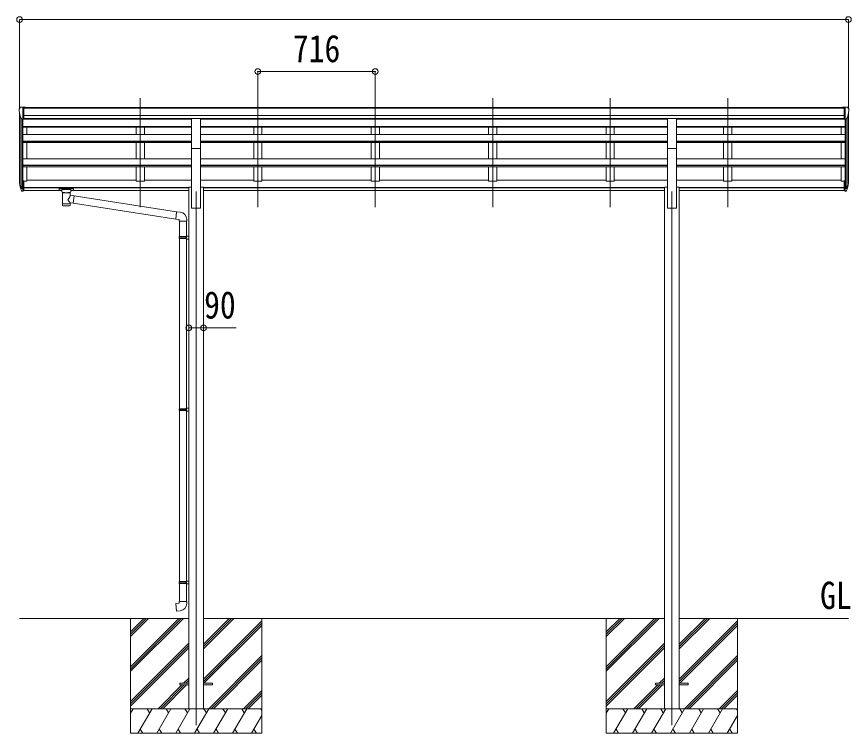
# Model space of a CAD drawing. Units: millimetres at full size, sheet at 1:35. Extents: x -9783 to 9892, y -6828 to 6752.
# Drawn here: x 1116 to 6203, y -4416 to -50 of the extents above; entities that cross this region are included whole.
import ezdxf
from ezdxf.enums import TextEntityAlignment as Align

# ---------------------------------------------------------------- set-up
doc = ezdxf.new("R2010")
doc.units = ezdxf.units.MM
doc.header["$LTSCALE"] = 35
doc.header["$PDMODE"] = 32
doc.header["$PDSIZE"] = 35
for name, color, linetype, lineweight in [('0-0_0', 7, 'Continuous', 9), ('0-1_本体', 4, 'Continuous', 9), ('0-2_部品', 7, 'Continuous', 9), ('0-8_PARTS2', 2, 'Continuous', 9), ('0-A_寸法', 6, 'Continuous', 9)]:
    doc.layers.add(name, color=color, linetype=linetype, lineweight=lineweight)
doc.styles.add('ＭＳ ゴシック', font='')
doc.styles.get('ＭＳ ゴシック').set_extended_font_data('MS Gothic')

msp = doc.modelspace()

# ---------------------------------------------------------------- linework, layer by layer
at = {"layer": '0-0_0'}
for p, q in [((1133.38, -3715.77), (2164.18, -3715.77)), ((1809.38, -3715.77), (1809.38, -4415.77)), ((1809.38, -4009.95), (2103.56, -3715.77)), ((1809.38, -4024.09), (2117.7, -3715.77)), ((1809.38, -4038.23), (2131.84, -3715.77)), ((1809.38, -3826.1), (1919.71, -3715.77)), ((1809.38, -3811.96), (1905.57, -3715.77)), ((1809.38, -3797.82), (1891.42, -3715.77)), ((2254.58, -3715.77), (5064.18, -3715.77)), ((2254.58, -3901.4), (2440.21, -3715.77)), ((2254.58, -3887.26), (2426.07, -3715.77)), ((2254.58, -3873.12), (2411.92, -3715.77)), ((2254.58, -4085.25), (2609.38, -3730.45)), ((2254.58, -4099.39), (2609.38, -3744.59)), ((2256.84, -4111.27), (2609.38, -3758.73)), ((2609.38, -3715.77), (2609.38, -4415.77)), ((4709.38, -3715.77), (4709.38, -4415.77)), ((4709.38, -4009.95), (5003.56, -3715.77)), ((4709.38, -4024.09), (5017.7, -3715.77)), ((4709.38, -4038.23), (5031.84, -3715.77)), ((4709.38, -3826.1), (4819.71, -3715.77)), ((4709.38, -3811.96), (4805.57, -3715.77)), ((4709.38, -3797.82), (4791.42, -3715.77)), ((5154.58, -3715.77), (6185.38, -3715.77)), ((5154.58, -3901.4), (5340.21, -3715.77)), ((5154.58, -3887.26), (5326.07, -3715.77)), ((5154.58, -3873.12), (5311.92, -3715.77)), ((5154.58, -4085.25), (5509.38, -3730.45)), ((5154.58, -4099.39), (5509.38, -3744.59)), ((5156.84, -4111.27), (5509.38, -3758.73)), ((5509.38, -3715.77), (5509.38, -4415.77)), ((1809.38, -4222.08), (2164.18, -3867.28)), ((1809.38, -4236.22), (2164.18, -3881.42)), ((1809.38, -4250.36), (2164.18, -3895.57)), ((4709.38, -4222.08), (5064.18, -3867.28)), ((4709.38, -4236.22), (5064.18, -3881.42)), ((4709.38, -4250.36), (5064.18, -3895.57)), ((2286.19, -4265.77), (2609.38, -3942.58)), ((2300.33, -4265.77), (2609.38, -3956.72)), ((5186.19, -4265.77), (5509.38, -3942.58)), ((5200.33, -4265.77), (5509.38, -3956.72)), ((2314.47, -4265.77), (2609.38, -3970.87)), ((5214.47, -4265.77), (5509.38, -3970.87)), ((1977.82, -4265.77), (2123.32, -4120.27)), ((1991.96, -4265.77), (2137.46, -4120.27)), ((2006.1, -4265.77), (2151.6, -4120.27)), ((2132.32, -4111.27), (2164.18, -4079.41)), ((2146.46, -4111.27), (2164.18, -4093.56)), ((2160.6, -4111.27), (2164.18, -4107.7)), ((4877.82, -4265.77), (5023.32, -4120.27)), ((4891.96, -4265.77), (5037.46, -4120.27)), ((4906.1, -4265.77), (5051.6, -4120.27)), ((5032.32, -4111.27), (5064.18, -4079.41)), ((5046.46, -4111.27), (5064.18, -4093.56)), ((5060.6, -4111.27), (5064.18, -4107.7)), ((2498.32, -4265.77), (2609.38, -4154.71)), ((2512.46, -4265.77), (2609.38, -4168.86)), ((5398.32, -4265.77), (5509.38, -4154.71)), ((5412.46, -4265.77), (5509.38, -4168.86)), ((2526.6, -4265.77), (2609.38, -4183)), ((5426.6, -4265.77), (5509.38, -4183)), ((2609.38, -4265.77), (1809.38, -4265.77)), ((1809.38, -4293.27), (1825.26, -4265.77)), ((1854.12, -4415.77), (1940.73, -4265.77)), ((1925.73, -4291.75), (1910.73, -4265.77)), ((1969.59, -4415.77), (2056.2, -4265.77)), ((2041.2, -4291.75), (2026.19, -4265.77)), ((2085.06, -4415.77), (2171.67, -4265.77)), ((2156.67, -4291.75), (2141.66, -4265.77)), ((2200.53, -4415.77), (2287.14, -4265.77)), ((2272.14, -4291.75), (2257.13, -4265.77)), ((2316, -4415.77), (2402.61, -4265.77)), ((2387.61, -4291.75), (2372.61, -4265.77)), ((2431.47, -4415.77), (2518.08, -4265.77)), ((2488.08, -4265.77), (2503.08, -4291.75)), ((2603.55, -4265.77), (2609.38, -4275.87)), ((5509.38, -4265.77), (4709.38, -4265.77)), ((4709.38, -4293.27), (4725.26, -4265.77)), ((4754.12, -4415.77), (4840.73, -4265.77)), ((4825.73, -4291.75), (4810.73, -4265.77)), ((4869.59, -4415.77), (4956.2, -4265.77)), ((4941.2, -4291.75), (4926.19, -4265.77)), ((4985.06, -4415.77), (5071.67, -4265.77)), ((5056.67, -4291.75), (5041.66, -4265.77)), ((5100.53, -4415.77), (5187.14, -4265.77)), ((5172.14, -4291.75), (5157.13, -4265.77)), ((5216, -4415.77), (5302.61, -4265.77)), ((5287.61, -4291.75), (5272.61, -4265.77)), ((5331.47, -4415.77), (5418.08, -4265.77)), ((5388.08, -4265.77), (5403.08, -4291.75)), ((5503.55, -4265.77), (5509.38, -4275.87)), ((2546.94, -4415.77), (2609.38, -4307.63)), ((5446.94, -4415.77), (5509.38, -4307.63)), ((1809.38, -4415.77), (2609.38, -4415.77)), ((1869.12, -4389.79), (1884.12, -4415.77)), ((1984.59, -4389.79), (1999.59, -4415.77)), ((2100.06, -4389.79), (2115.06, -4415.77)), ((2215.53, -4389.79), (2230.53, -4415.77)), ((2331, -4389.79), (2346, -4415.77)), ((2446.47, -4389.79), (2461.47, -4415.77)), ((2561.94, -4389.79), (2576.94, -4415.77)), ((4709.38, -4415.77), (5509.38, -4415.77)), ((4769.12, -4389.79), (4784.12, -4415.77)), ((4884.59, -4389.79), (4899.59, -4415.77)), ((5000.06, -4389.79), (5015.06, -4415.77)), ((5115.53, -4389.79), (5130.53, -4415.77)), ((5231, -4389.79), (5246, -4415.77)), ((5346.47, -4389.79), (5361.47, -4415.77)), ((5461.94, -4389.79), (5476.94, -4415.77))]:
    msp.add_line(p, q, dxfattribs=at)
at = {"layer": '0-1_本体'}
for p, q in [((1159.88, -602.79), (6158.88, -602.79)), ((1159.88, -608.14), (6158.88, -608.14)), ((1133.38, -1054.91), (1133.38, -639.54)), ((1137.66, -658.34), (1137.66, -1076.91)), ((1159.88, -651.67), (6158.88, -651.67)), ((6181.09, -658.34), (6181.09, -1076.91)), ((6185.38, -1054.91), (6185.38, -639.54)), ((1147.38, -673.7), (1147.38, -1094.91)), ((1153.38, -674.17), (1153.38, -1050.48)), ((2181.88, -674.86), (1153.38, -674.86)), ((1159.88, -669.34), (6158.88, -669.34)), ((2181.88, -671.71), (1159.88, -671.71)), ((1178.38, -671.71), (1178.38, -674.86)), ((1844.38, -674.86), (1844.38, -671.71)), ((1894.38, -674.86), (1894.38, -671.71)), ((2236.88, -671.71), (5081.88, -671.71)), ((2236.88, -674.86), (5081.88, -674.86)), ((2560.38, -674.86), (2560.38, -671.71)), ((2610.38, -674.86), (2610.38, -671.71)), ((3276.38, -674.86), (3276.38, -671.71)), ((3326.38, -674.86), (3326.38, -671.71)), ((3992.38, -674.86), (3992.38, -671.71)), ((4042.38, -674.86), (4042.38, -671.71)), ((4708.38, -674.86), (4708.38, -671.71)), ((4758.38, -674.86), (4758.38, -671.71)), ((5136.88, -671.83), (6158.88, -671.83)), ((5136.88, -674.86), (6165.38, -674.86)), ((5424.38, -674.86), (5424.38, -671.83)), ((5474.38, -674.86), (5474.38, -671.83)), ((6140.38, -671.71), (6140.38, -674.86)), ((6165.38, -674.17), (6165.38, -1050.48)), ((6171.38, -673.7), (6171.38, -1094.91)), ((2181.88, -718.33), (1153.38, -718.33)), ((2181.88, -722.41), (1153.38, -722.41)), ((1178.38, -722.45), (1178.38, -767.44)), ((1844.38, -767.57), (1844.38, -722.41)), ((1894.38, -767.57), (1894.38, -722.41)), ((2236.88, -718.33), (5081.88, -718.33)), ((2236.88, -722.41), (5081.88, -722.41)), ((2560.38, -767.57), (2560.38, -722.41)), ((2610.38, -767.57), (2610.38, -722.41)), ((3276.38, -767.57), (3276.38, -722.41)), ((3326.38, -767.57), (3326.38, -722.41)), ((3992.38, -767.57), (3992.38, -722.41)), ((4042.38, -767.57), (4042.38, -722.41)), ((4708.38, -767.57), (4708.38, -722.41)), ((4758.38, -767.57), (4758.38, -722.41)), ((5136.88, -718.33), (6165.38, -718.33)), ((5136.88, -722.41), (6165.38, -722.41)), ((5424.38, -767.57), (5424.38, -722.41)), ((5474.38, -767.57), (5474.38, -722.41)), ((6140.38, -722.45), (6140.38, -767.44)), ((2181.88, -767.57), (1153.38, -767.57)), ((2181.88, -808.31), (1153.38, -808.31)), ((2181.88, -809.8), (1153.38, -809.8)), ((2181.88, -1215.77), (2181.88, -803.13)), ((2236.88, -767.57), (5081.88, -767.57)), ((2236.88, -1215.77), (2236.88, -803.13)), ((2236.88, -808.31), (5081.88, -808.31)), ((2236.88, -809.8), (5081.88, -809.8)), ((5081.88, -1215.77), (5081.88, -803.13)), ((5136.88, -767.57), (6165.38, -767.57)), ((5136.88, -1215.77), (5136.88, -803.13)), ((5136.88, -808.31), (6165.38, -808.31)), ((5136.88, -809.8), (6165.38, -809.8)), ((2181.88, -816.59), (1153.38, -816.59)), ((1178.38, -816.62), (1178.38, -914.88)), ((1844.38, -914.88), (1844.38, -816.59)), ((1894.38, -914.88), (1894.38, -816.59)), ((2236.88, -816.59), (5081.88, -816.59)), ((2560.38, -914.88), (2560.38, -816.59)), ((2610.38, -914.88), (2610.38, -816.59)), ((3276.38, -914.88), (3276.38, -816.59)), ((3326.38, -914.88), (3326.38, -816.59)), ((3992.38, -914.88), (3992.38, -816.59)), ((4042.38, -914.88), (4042.38, -816.59)), ((4708.38, -914.88), (4708.38, -816.59)), ((4758.38, -914.88), (4758.38, -816.59)), ((5136.88, -816.59), (6165.38, -816.59)), ((5424.38, -914.88), (5424.38, -816.59)), ((5474.38, -914.88), (5474.38, -816.59)), ((6140.38, -816.62), (6140.38, -914.88)), ((2181.98, -914.88), (1153.38, -914.88)), ((2236.78, -914.88), (5081.88, -914.88)), ((5136.88, -914.88), (6165.38, -914.88)), ((2182.04, -954.09), (1153.38, -954.09)), ((2181.96, -955.57), (1153.38, -955.57)), ((2181.98, -965.23), (1153.38, -965.23)), ((1178.38, -965.14), (1178.38, -1051.3)), ((1844.38, -965.23), (1844.38, -1051.3)), ((1894.38, -965.23), (1894.38, -1051.3)), ((2236.71, -954.09), (5081.88, -954.09)), ((2236.78, -965.23), (5081.88, -965.23)), ((2236.8, -955.57), (5081.88, -955.57)), ((2560.38, -965.23), (2560.38, -1051.3)), ((2610.38, -965.23), (2610.38, -1051.3)), ((3276.38, -965.23), (3276.38, -1051.3)), ((3326.38, -965.23), (3326.38, -1051.3)), ((3992.38, -965.23), (3992.38, -1051.3)), ((4042.38, -965.23), (4042.38, -1051.3)), ((4708.38, -965.23), (4708.38, -1051.3)), ((4758.38, -965.23), (4758.38, -1051.3)), ((5136.88, -954.09), (6165.38, -954.09)), ((5136.88, -955.57), (6165.38, -955.57)), ((5136.88, -965.23), (6165.38, -965.23)), ((5424.38, -965.23), (5424.38, -1051.3)), ((5474.38, -965.23), (5474.38, -1051.3)), ((6140.38, -965.14), (6140.38, -1051.3)), ((1159.88, -1051.3), (1178.38, -1051.3)), ((1178.38, -1046.5), (1844.38, -1046.5)), ((1844.38, -1051.3), (1894.38, -1051.3)), ((2182.11, -1046.5), (1894.38, -1046.5)), ((2182.11, -1046.5), (1894.38, -1046.5)), ((2236.64, -1046.5), (2560.38, -1046.5)), ((2560.38, -1051.3), (2610.38, -1051.3)), ((3276.38, -1046.5), (2610.38, -1046.5)), ((3276.38, -1051.3), (3326.38, -1051.3)), ((3992.38, -1046.5), (3326.38, -1046.5)), ((3992.38, -1051.3), (4042.38, -1051.3)), ((4708.38, -1046.5), (4042.38, -1046.5)), ((4708.38, -1051.3), (4758.38, -1051.3)), ((5081.88, -1046.5), (4758.38, -1046.5)), ((5424.38, -1046.5), (5136.88, -1046.5)), ((5424.38, -1051.3), (5474.38, -1051.3)), ((6140.38, -1046.5), (5474.38, -1046.5)), ((6158.88, -1051.3), (6140.38, -1051.3)), ((1159.88, -1090.63), (2164.18, -1090.63)), ((1159.88, -1091.99), (2164.18, -1091.99)), ((1159.88, -1109.37), (1391.38, -1109.37)), ((1445.38, -1109.37), (2164.18, -1109.37)), ((2164.18, -1089.39), (2181.88, -1089.39)), ((2164.18, -1089.39), (2164.18, -4265.77)), ((2236.88, -1089.39), (2254.58, -1089.39)), ((2254.58, -1089.39), (2254.58, -4265.77)), ((2254.58, -1090.81), (5064.05, -1090.81)), ((2254.58, -1092.19), (5064.18, -1092.19)), ((2254.58, -1109.37), (5064.18, -1109.37)), ((5064.18, -1089.39), (5081.88, -1089.39)), ((5064.18, -1089.39), (5064.18, -4265.77)), ((5136.88, -1089.39), (5154.58, -1089.39)), ((5154.58, -1089.39), (5154.58, -4265.77)), ((6158.88, -1092.19), (5154.58, -1092.19)), ((6158.88, -1109.37), (5154.58, -1109.37)), ((6158.88, -1090.81), (5154.71, -1090.81)), ((2181.62, -1215.77), (2236.62, -1215.77)), ((5081.88, -1215.77), (5136.88, -1215.77))]:
    msp.add_line(p, q, dxfattribs=at)
at = {"layer": '0-2_部品'}
for p, q in [((1138.29, -601.76), (1134.22, -607.56)), ((1141.38, -601.19), (1139.05, -601.33)), ((1141.38, -601.19), (1159.88, -601.19)), ((1153.38, -674.17), (1153.38, -601.19)), ((1159.88, -601.19), (1169.88, -601.28)), ((1159.88, -673.17), (1159.88, -601.19)), ((1169.88, -602.79), (1169.88, -601.28)), ((6158.88, -601.19), (6148.88, -601.28)), ((6148.88, -602.79), (6148.88, -601.28)), ((6158.88, -673.17), (6158.88, -601.19)), ((6177.38, -601.19), (6158.88, -601.19)), ((6165.38, -674.17), (6165.38, -601.19)), ((6177.38, -601.19), (6179.71, -601.33)), ((6180.47, -601.76), (6184.53, -607.56)), ((1131.38, -610.56), (1131.38, -611.19)), ((1145.75, -672.36), (1136.48, -656.29)), ((6173, -672.36), (6182.28, -656.29)), ((6187.38, -610.56), (6187.38, -611.19)), ((1153.38, -674.17), (1148.17, -673.85)), ((1159.88, -673.17), (1153.38, -673.17)), ((2181.88, -671.06), (2236.88, -671.06)), ((2181.88, -851.99), (2181.88, -671.06)), ((2236.88, -851.99), (2236.88, -671.06)), ((5081.88, -671.06), (5136.88, -671.06)), ((5081.88, -851.99), (5081.88, -671.06)), ((5136.88, -851.99), (5136.88, -671.06)), ((6158.88, -673.17), (6165.38, -673.17)), ((6165.38, -674.17), (6170.59, -673.85)), ((2181.88, -851.99), (2236.88, -851.99)), ((5081.88, -851.99), (5136.88, -851.99)), ((1153.38, -1050.48), (1153.38, -1112.36)), ((1159.88, -1050.48), (1153.38, -1050.48)), ((1159.88, -1050.48), (1159.88, -1111.54)), ((6158.88, -1050.48), (6158.88, -1111.54)), ((6158.88, -1050.48), (6165.38, -1050.48)), ((6165.38, -1050.48), (6165.38, -1112.36)), ((1135.77, -1076.52), (1145.93, -1095.69)), ((1146.94, -1094.44), (1137.19, -1076.02)), ((1138.36, -1093.37), (1145.93, -1110.86)), ((1153.38, -1095.19), (1148.24, -1095.19)), ((1153.38, -1097.19), (1148.53, -1097.19)), ((1153.38, -1112.36), (1148.53, -1112.36)), ((1159.88, -1088.79), (1153.38, -1088.79)), ((1159.88, -1094.19), (1153.38, -1094.19)), ((1159.88, -1111.54), (1153.38, -1111.54)), ((1374.88, -1097.25), (1374.88, -1108.01)), ((1374.88, -1097.44), (1374.88, -1098.98)), ((1376.88, -1096.59), (1459.88, -1096.59)), ((1376.88, -1098.76), (1459.88, -1098.76)), ((1376.88, -1108.67), (1391.38, -1108.67)), ((1391.38, -1115.48), (1391.38, -1105.21)), ((1445.38, -1115.48), (1445.38, -1105.21)), ((1445.38, -1108.67), (1459.88, -1108.67)), ((1461.88, -1097.25), (1461.88, -1108.01)), ((6158.88, -1088.79), (6165.38, -1088.79)), ((6158.88, -1094.19), (6165.38, -1094.19)), ((6158.88, -1111.54), (6165.38, -1111.54)), ((6165.38, -1095.19), (6170.51, -1095.19)), ((6165.38, -1097.19), (6170.22, -1097.19)), ((6165.38, -1112.36), (6170.22, -1112.36)), ((6171.81, -1094.44), (6181.57, -1076.02)), ((6182.99, -1076.52), (6172.82, -1095.69)), ((6180.4, -1093.37), (6172.82, -1110.86)), ((1395.48, -1119.98), (1395.46, -1200.27)), ((1441.28, -1137.55), (1441.28, -1119.97)), ((1466.5, -1141.46), (1441.28, -1137.55)), ((1466.5, -1141.46), (1459.48, -1186.72)), ((1466.5, -1141.46), (2090.46, -1238.26)), ((1441.29, -1200.27), (1441.28, -1183.65)), ((1441.28, -1183.9), (1459.48, -1186.72)), ((2086.45, -1284.08), (1459.48, -1186.72)), ((2111.3, -1240.08), (2090.46, -1238.26)), ((2106.38, -1295.83), (2152.38, -1295.83)), ((2108.38, -1295.83), (2108.38, -1389.83)), ((2150.38, -1295.83), (2150.38, -1387.27)), ((2152.38, -1295.83), (2152.38, -1284.91)), ((2106.38, -1391.83), (2107.38, -1389.83)), ((2106.38, -1391.83), (2150.38, -1391.83)), ((2106.38, -1391.83), (2106.38, -1399.83)), ((2106.38, -1399.83), (2150.38, -1399.83)), ((2106.38, -1399.83), (2107.38, -1401.83)), ((2107.38, -1389.83), (2150.38, -1389.83)), ((2107.38, -1401.83), (2150.38, -1401.83)), ((2108.38, -1401.83), (2108.38, -2438.02)), ((2145.9, -1391.83), (2145.47, -1389.83)), ((2148.38, -1387.33), (2164.38, -1386.86)), ((2148.38, -1389.33), (2148.38, -1387.33)), ((2148.38, -1389.33), (2150.38, -1389.33)), ((2148.38, -1404.33), (2148.38, -1402.33)), ((2148.38, -1404.33), (2164.38, -1404.8)), ((2150.38, -1404.39), (2150.38, -2435.46)), ((2164.38, -1386.86), (2164.38, -1404.8)), ((2106.38, -2440.02), (2107.38, -2438.02)), ((2106.38, -2440.02), (2150.38, -2440.02)), ((2106.38, -2440.02), (2106.38, -2448.02)), ((2107.38, -2438.02), (2150.38, -2438.02)), ((2145.9, -2440.02), (2145.47, -2438.02)), ((2148.38, -2435.52), (2164.38, -2435.04)), ((2148.38, -2437.52), (2148.38, -2435.52)), ((2148.38, -2437.52), (2150.38, -2437.52)), ((2164.38, -2435.04), (2164.38, -2452.99)), ((2106.38, -2448.02), (2150.38, -2448.02)), ((2106.38, -2448.02), (2107.38, -2450.02)), ((2107.38, -2450.02), (2150.38, -2450.02)), ((2108.38, -2450.02), (2108.38, -3491.18)), ((2148.38, -2452.52), (2148.38, -2450.52)), ((2148.38, -2452.52), (2164.38, -2452.99)), ((2150.38, -2452.57), (2150.38, -3488.62)), ((2106.38, -3493.18), (2107.38, -3491.18)), ((2106.38, -3493.18), (2150.38, -3493.18)), ((2106.38, -3493.18), (2106.38, -3501.18)), ((2106.38, -3501.18), (2150.38, -3501.18)), ((2106.38, -3501.18), (2107.38, -3503.18)), ((2107.38, -3491.18), (2150.38, -3491.18)), ((2107.38, -3503.18), (2150.38, -3503.18)), ((2108.38, -3503.18), (2108.38, -3613.18)), ((2145.9, -3493.18), (2145.47, -3491.18)), ((2148.38, -3488.68), (2164.38, -3488.2)), ((2148.38, -3490.68), (2148.38, -3488.68)), ((2148.38, -3490.68), (2150.38, -3490.68)), ((2148.38, -3505.68), (2148.38, -3503.68)), ((2148.38, -3505.68), (2164.38, -3506.15)), ((2150.38, -3505.73), (2150.38, -3613.18)), ((2164.38, -3488.2), (2164.38, -3506.15)), ((2106.38, -3613.18), (2152.38, -3613.18)), ((2106.38, -3623.18), (2106.38, -3613.18)), ((2152.38, -3613.18), (2152.38, -3624.09))]:
    msp.add_line(p, q, dxfattribs=at)
at = {"layer": '0-2_部品', "color": 4}
for p, q in [((2109.58, -4111.27), (2109.58, -4120.27)), ((2164.38, -4111.27), (2109.58, -4111.27)), ((2164.38, -4120.27), (2109.58, -4120.27)), ((2309.18, -4111.27), (2254.38, -4111.27)), ((5009.58, -4111.27), (5009.58, -4120.27)), ((5064.38, -4111.27), (5009.58, -4111.27)), ((5064.38, -4120.27), (5009.58, -4120.27)), ((5209.18, -4111.27), (5154.38, -4111.27))]:
    msp.add_line(p, q, dxfattribs=at)
at = {"layer": '0-2_部品'}
for points in [[(1374.88, -1097.25), (1374.92, -1097.06), (1375, -1096.92), (1375.1, -1096.82), (1375.2, -1096.76), (1375.32, -1096.72), (1375.61, -1096.66), (1376.1, -1096.61), (1376.64, -1096.59), (1376.88, -1096.59)], [(1374.88, -1108.01), (1374.92, -1108.21), (1375, -1108.34), (1375.1, -1108.44), (1375.2, -1108.5), (1375.32, -1108.54), (1375.61, -1108.6), (1376.1, -1108.65), (1376.64, -1108.67), (1376.88, -1108.67)], [(1391.42, -1115.42), (1391.39, -1115.78), (1391.64, -1116.74), (1392.16, -1117.62), (1392.96, -1118.46), (1394.08, -1119.26), (1395.48, -1119.98)], [(1441.28, -1119.97), (1441.51, -1119.88), (1442.87, -1119.14), (1443.98, -1118.29), (1444.74, -1117.43), (1445.2, -1116.53), (1445.37, -1115.64)], [(1459.88, -1096.59), (1460.23, -1096.59), (1460.76, -1096.62), (1461.21, -1096.67), (1461.51, -1096.74), (1461.68, -1096.84), (1461.8, -1096.98), (1461.87, -1097.16), (1461.88, -1097.25)], [(1459.88, -1108.67), (1460.23, -1108.67), (1460.76, -1108.64), (1461.21, -1108.59), (1461.51, -1108.52), (1461.68, -1108.42), (1461.8, -1108.28), (1461.87, -1108.1), (1461.88, -1108.01)], [(2090.46, -1238.26), (2086.45, -1284.08), (2106.38, -1285.83), (2106.38, -1295.83)], [(2145.9, -1391.83), (2145.9, -1399.83), (2145.47, -1401.83)], [(2148.38, -1402.33), (2150.38, -1402.33), (2150.38, -1389.33)], [(2145.9, -2440.02), (2145.9, -2448.02), (2145.47, -2450.02)], [(2148.38, -2450.52), (2150.38, -2450.52), (2150.38, -2437.52)], [(2145.9, -3493.18), (2145.9, -3501.18), (2145.47, -3503.18)], [(2148.38, -3503.68), (2150.38, -3503.68), (2150.38, -3490.68)], [(2111.3, -3668.92), (2090.46, -3670.74), (2086.45, -3624.92), (2106.38, -3623.18)]]:
    msp.add_lwpolyline(points, dxfattribs=at)
at = {"layer": '0-2_部品', "color": 4}
for points in [[(2309.18, -4111.27), (2309.18, -4120.27), (2254.38, -4120.27)], [(5209.18, -4111.27), (5209.18, -4120.27), (5154.38, -4120.27)]]:
    msp.add_lwpolyline(points, dxfattribs=at)
at = {"layer": '0-2_部品'}
for centre, radius, start, end in [((1134.38, -610.56), 3, 93, 180), ((1139.11, -602.33), 1, 93.5, 145), ((6179.65, -602.33), 1, 35, 86.5), ((6184.38, -610.56), 3, 0, 87), ((1333.38, -611.19), 202, 180, 192.90261), ((5985.38, -611.19), 202, 347.09739, 0), ((1148.35, -670.86), 3, 210, 266.5), ((6170.4, -670.86), 3, 273.5, 330), ((1222.04, -1054.35), 89.07, 174.49576, 194.41188), ((1221.33, -1050.07), 88.05, 177.22392, 197.21071), ((1266.6, -1057.29), 133.22, 183.27987, 195.71302), ((6052.16, -1057.29), 133.22, 344.28698, 356.72013), ((6097.43, -1050.07), 88.05, 342.78929, 2.77608), ((6096.72, -1054.35), 89.07, 345.58812, 5.50424), ((1148.53, -1094.19), 3, 210, 270), ((1148.53, -1109.36), 3, 210, 270), ((1148.24, -1093.69), 1.5, 210, 270), ((6170.22, -1094.19), 3, 270, 330), ((6170.22, -1109.36), 3, 270, 330), ((6170.51, -1093.69), 1.5, 270, 330), ((2107.38, -1284.91), 45, 0, 85), ((2107.38, -3624.09), 45, 275, 0)]:
    msp.add_arc(centre, radius, start, end, dxfattribs=at)
for centre, major_axis, ratio, start_param, end_param in [((1376.88, -1098.98), (2, 0), 0.109601, 1.5707963, 3.1415927), ((1418.38, -1105.21), (27, 0), 0.122176, 6.2831853, 9.424778), ((1429.38, -1115.48), (16, 0), 0.361356, 6.2636979, 6.2831853), ((1459.88, -1098.98), (2, 0), 0.109601, 0, 1.5707963), ((1418.39, -1120.44), (-22.91, 0.42), 0.072511, 0.0008029, 1.5715993), ((1418.39, -1122.06), (-22.91, 0.42), 0.072511, 0.0008029, 1.5715993), ((1418.37, -1120.44), (22.92, 0.42), 0.07247, 4.71158, 6.2823764), ((1418.37, -1122.06), (22.92, 0.42), 0.07247, 4.71158, 6.2823764), ((1418.38, -1164.1), (-22.81, -26.62), 0.234429, 1.6855472, 3.1268519), ((1420.93, -1161.45), (20.32, -22.25), 0.045535, 0.0389954, 1.3075346), ((1418.38, -1200.27), (22.92, 0), 0.101955, 3.1415499, 6.2833984), ((1418.38, -1187.83), (22.91, 0), 0.122865, 3.1415927, 6.2831853)]:
    msp.add_ellipse(centre, major_axis=major_axis, ratio=ratio, start_param=start_param, end_param=end_param, dxfattribs=at)
at = {"layer": '0-8_PARTS2'}
for p, q in [((1869.38, -1209.57), (1869.38, -547.04)), ((2585.38, -1209.57), (2585.38, -547.04)), ((3301.38, -1209.57), (3301.38, -547.04)), ((4017.38, -1209.57), (4017.38, -547.04)), ((4733.38, -1209.57), (4733.38, -547.04)), ((5449.38, -1209.57), (5449.38, -547.04)), ((2209.38, -1115.77), (2209.38, -4365.77)), ((5109.38, -1115.77), (5109.38, -4365.77))]:
    msp.add_line(p, q, dxfattribs=at)
at = {"layer": '0-A_寸法'}
for p, q in [((1133.38, -67.41), (1133.38, -613.03)), ((1133.38, -67.41), (6185.38, -67.41)), ((6185.38, -67.41), (6185.38, -613.03)), ((2585.38, -384.03), (2585.38, -613.03)), ((2585.38, -384.03), (3301.38, -384.03)), ((3301.38, -384.03), (3301.38, -613.03)), ((2164.38, -1945.95), (2254.38, -1945.95)), ((2254.38, -1945.95), (2454.38, -1945.95))]:
    msp.add_line(p, q, dxfattribs=at)
for p in [(1133.38, -67.41), (6185.38, -67.41), (2585.38, -384.03), (3301.38, -384.03), (2164.38, -1945.95), (2254.38, -1945.95)]:
    msp.add_point(p, dxfattribs=at)

# ---------------------------------------------------------------- texts
at = {"layer": '0-0_0', "style": 'ＭＳ ゴシック', "width": 0.85}
msp.add_text('GL', height=166.8, dxfattribs=at).set_placement((6012.59, -3708.83), align=Align.BOTTOM_LEFT)
at = {"layer": '0-A_寸法', "color": 7, "style": 'ＭＳ ゴシック', "width": 0.85}
for s, p in [('716', (2799, -377.03)), ('90', (2258.13, -1938.95))]:
    msp.add_text(s, height=166.8, dxfattribs=at).set_placement(p, align=Align.BOTTOM_LEFT)

doc.saveas('drawing.dxf')
